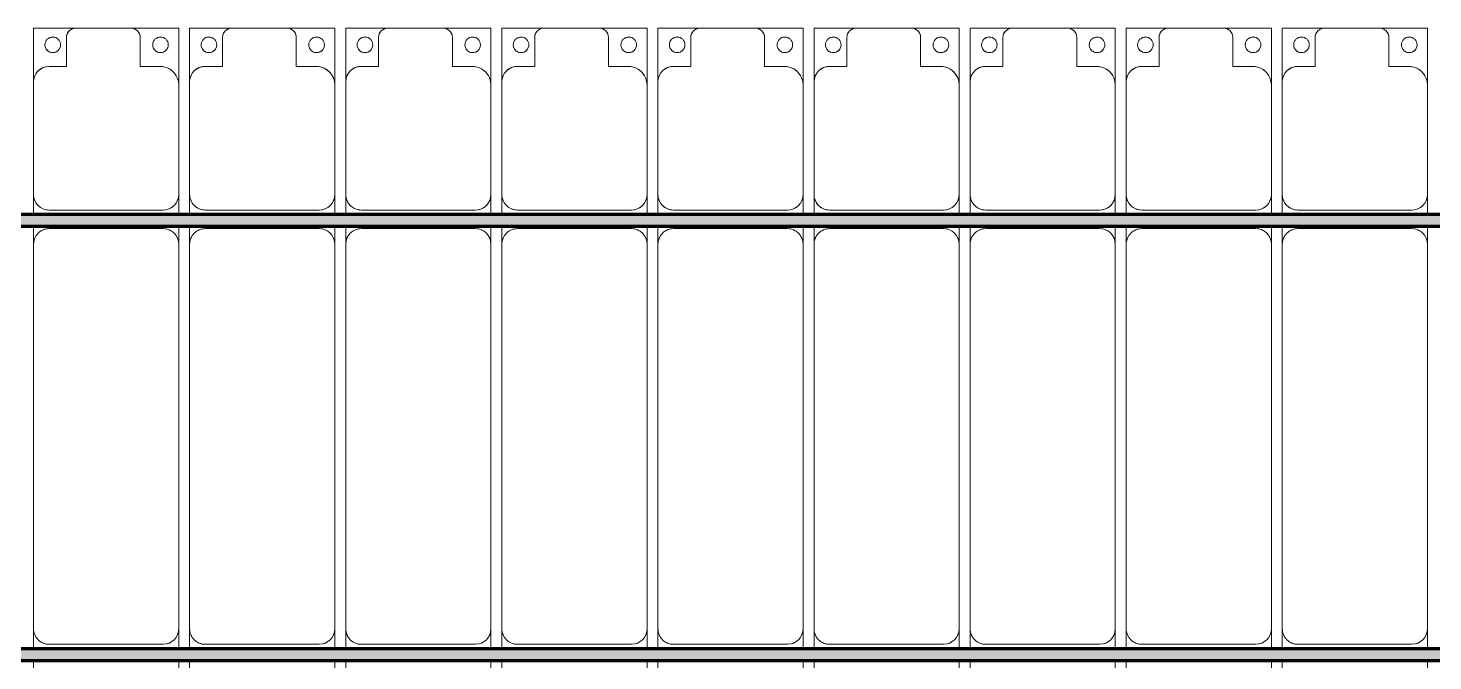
# Model space of a CAD drawing. Header units: millimetres. Extents: x -291190 to 146725, y 19759 to 185158.
# Drawn here: x -25423 to -20923, y 157191 to 159217 of the extents above; entities that cross this region are included whole.
import ezdxf

# ---------------------------------------------------------------- set-up
doc = ezdxf.new("R2010")
doc.units = ezdxf.units.MM
doc.layers.add('A-GENM', color=13, linetype='Continuous', lineweight=9)
doc.layers.add('S-BEAM', color=12, linetype='Continuous', lineweight=9)

# ---------------------------------------------------------------- blocks, each defined once
blk = doc.blocks.new('Dải phao đi lại kèm đỡ invester - DẢI PHAO ĐI LẠI-60252-KHUNG KẾT CẤU BÈ PIN 4')
at = {"layer": 'A-GENM', "color": 7}
for p, q in [((85758.4, 713.3), (85758.4, 769.7)), ((85758.4, 713.3), (85758.4, 769.7)), ((86223.4, 769.7), (86223.4, 713.3)), ((86223.4, 769.7), (86223.4, 713.3)), ((86258.4, 713.3), (86258.4, 769.7)), ((86258.4, 713.3), (86258.4, 769.7)), ((86723.4, 769.7), (86723.4, 713.3)), ((86723.4, 769.7), (86723.4, 713.3)), ((86758.4, 713.3), (86758.4, 769.7)), ((86758.4, 713.3), (86758.4, 769.7)), ((87223.4, 769.7), (87223.4, 713.3)), ((87223.4, 769.7), (87223.4, 713.3)), ((87258.4, 713.3), (87258.4, 769.7)), ((87258.4, 713.3), (87258.4, 769.7)), ((87723.4, 769.7), (87723.4, 713.3)), ((87723.4, 769.7), (87723.4, 713.3)), ((87758.4, 713.3), (87758.4, 769.7)), ((87758.4, 713.3), (87758.4, 769.7)), ((88223.4, 769.7), (88223.4, 713.3)), ((88223.4, 769.7), (88223.4, 713.3)), ((88258.4, 713.3), (88258.4, 769.7)), ((88258.4, 713.3), (88258.4, 769.7)), ((88723.4, 769.7), (88723.4, 713.3)), ((88723.4, 769.7), (88723.4, 713.3)), ((88758.4, 713.3), (88758.4, 769.7)), ((88758.4, 713.3), (88758.4, 769.7)), ((89223.4, 769.7), (89223.4, 713.3)), ((89223.4, 769.7), (89223.4, 713.3)), ((89258.4, 713.3), (89258.4, 769.7)), ((89258.4, 713.3), (89258.4, 769.7)), ((89723.4, 769.7), (89723.4, 713.3)), ((89723.4, 769.7), (89723.4, 713.3)), ((89758.4, 713.3), (89758.4, 769.7)), ((89758.4, 713.3), (89758.4, 769.7)), ((90223.4, 769.7), (90223.4, 713.3)), ((90223.4, 769.7), (90223.4, 713.3)), ((85758.4, 610.3), (85758.4, 673.3)), ((85758.4, 610.3), (85758.4, 673.3)), ((86173.4, 660.3), (85808.4, 660.3)), ((86223.4, 673.3), (86223.4, 610.3)), ((86223.4, 673.3), (86223.4, 610.3)), ((86258.4, 610.3), (86258.4, 673.3)), ((86258.4, 610.3), (86258.4, 673.3)), ((86673.4, 660.3), (86308.4, 660.3)), ((86723.4, 673.3), (86723.4, 610.3)), ((86723.4, 673.3), (86723.4, 610.3)), ((86758.4, 610.3), (86758.4, 673.3)), ((86758.4, 610.3), (86758.4, 673.3)), ((87173.4, 660.3), (86808.4, 660.3)), ((87223.4, 673.3), (87223.4, 610.3)), ((87223.4, 673.3), (87223.4, 610.3)), ((87258.4, 610.3), (87258.4, 673.3)), ((87258.4, 610.3), (87258.4, 673.3)), ((87673.4, 660.3), (87308.4, 660.3)), ((87723.4, 673.3), (87723.4, 610.3)), ((87723.4, 673.3), (87723.4, 610.3)), ((87758.4, 610.3), (87758.4, 673.3)), ((87758.4, 610.3), (87758.4, 673.3)), ((88173.4, 660.3), (87808.4, 660.3)), ((88223.4, 673.3), (88223.4, 610.3)), ((88223.4, 673.3), (88223.4, 610.3)), ((88258.4, 610.3), (88258.4, 673.3)), ((88258.4, 610.3), (88258.4, 673.3)), ((88673.4, 660.3), (88308.4, 660.3)), ((88723.4, 673.3), (88723.4, 610.3)), ((88723.4, 673.3), (88723.4, 610.3)), ((88758.4, 610.3), (88758.4, 673.3)), ((88758.4, 610.3), (88758.4, 673.3)), ((89173.4, 660.3), (88808.4, 660.3)), ((89223.4, 673.3), (89223.4, 610.3)), ((89223.4, 673.3), (89223.4, 610.3)), ((89258.4, 610.3), (89258.4, 673.3)), ((89258.4, 610.3), (89258.4, 673.3)), ((89673.4, 660.3), (89308.4, 660.3)), ((89723.4, 673.3), (89723.4, 610.3)), ((89723.4, 673.3), (89723.4, 610.3)), ((89758.4, 610.3), (89758.4, 673.3)), ((89758.4, 610.3), (89758.4, 673.3)), ((90173.4, 660.3), (89808.4, 660.3)), ((90223.4, 673.3), (90223.4, 610.3)), ((90223.4, 673.3), (90223.4, 610.3)), ((85758.4, 610.3), (85758.4, -620.3)), ((86223.4, -620.3), (86223.4, 610.3)), ((86258.4, 610.3), (86258.4, -620.3)), ((86723.4, -620.3), (86723.4, 610.3)), ((86758.4, 610.3), (86758.4, -620.3)), ((87223.4, -620.3), (87223.4, 610.3)), ((87258.4, 610.3), (87258.4, -620.3)), ((87723.4, -620.3), (87723.4, 610.3)), ((87758.4, 610.3), (87758.4, -620.3)), ((88223.4, -620.3), (88223.4, 610.3)), ((88258.4, 610.3), (88258.4, -620.3)), ((88723.4, -620.3), (88723.4, 610.3)), ((88758.4, 610.3), (88758.4, -620.3)), ((89223.4, -620.3), (89223.4, 610.3)), ((89258.4, 610.3), (89258.4, -620.3)), ((89723.4, -620.3), (89723.4, 610.3)), ((89758.4, 610.3), (89758.4, -620.3)), ((90223.4, -620.3), (90223.4, 610.3)), ((85758.4, -676.7), (85758.4, -620.3)), ((85758.4, -676.7), (85758.4, -620.3)), ((86223.4, -620.3), (86223.4, -676.7)), ((86223.4, -620.3), (86223.4, -676.7)), ((86258.4, -676.7), (86258.4, -620.3)), ((86258.4, -676.7), (86258.4, -620.3)), ((86723.4, -620.3), (86723.4, -676.7)), ((86723.4, -620.3), (86723.4, -676.7)), ((86758.4, -676.7), (86758.4, -620.3)), ((86758.4, -676.7), (86758.4, -620.3)), ((87223.4, -620.3), (87223.4, -676.7)), ((87223.4, -620.3), (87223.4, -676.7)), ((87258.4, -676.7), (87258.4, -620.3)), ((87258.4, -676.7), (87258.4, -620.3)), ((87723.4, -620.3), (87723.4, -676.7)), ((87723.4, -620.3), (87723.4, -676.7)), ((87758.4, -676.7), (87758.4, -620.3)), ((87758.4, -676.7), (87758.4, -620.3)), ((88223.4, -620.3), (88223.4, -676.7)), ((88223.4, -620.3), (88223.4, -676.7)), ((88258.4, -676.7), (88258.4, -620.3)), ((88258.4, -676.7), (88258.4, -620.3)), ((88723.4, -620.3), (88723.4, -676.7)), ((88723.4, -620.3), (88723.4, -676.7)), ((88758.4, -676.7), (88758.4, -620.3)), ((88758.4, -676.7), (88758.4, -620.3)), ((89223.4, -620.3), (89223.4, -676.7)), ((89223.4, -620.3), (89223.4, -676.7)), ((89258.4, -676.7), (89258.4, -620.3)), ((89258.4, -676.7), (89258.4, -620.3)), ((89723.4, -620.3), (89723.4, -676.7)), ((89723.4, -620.3), (89723.4, -676.7)), ((89758.4, -676.7), (89758.4, -620.3)), ((89758.4, -676.7), (89758.4, -620.3)), ((90223.4, -620.3), (90223.4, -676.7)), ((90223.4, -620.3), (90223.4, -676.7)), ((85808.4, -670.3), (86173.4, -670.3)), ((86308.4, -670.3), (86673.4, -670.3)), ((86808.4, -670.3), (87173.4, -670.3)), ((87308.4, -670.3), (87673.4, -670.3)), ((87808.4, -670.3), (88173.4, -670.3)), ((88308.4, -670.3), (88673.4, -670.3)), ((88808.4, -670.3), (89173.4, -670.3)), ((89308.4, -670.3), (89673.4, -670.3)), ((89808.4, -670.3), (90173.4, -670.3)), ((85758.4, -779.7), (85758.4, -716.7)), ((85758.4, -779.7), (85758.4, -716.7)), ((86223.4, -716.7), (86223.4, -779.7)), ((86223.4, -716.7), (86223.4, -779.7)), ((86258.4, -779.7), (86258.4, -716.7)), ((86258.4, -779.7), (86258.4, -716.7)), ((86723.4, -716.7), (86723.4, -779.7)), ((86723.4, -716.7), (86723.4, -779.7)), ((86758.4, -779.7), (86758.4, -716.7)), ((86758.4, -779.7), (86758.4, -716.7)), ((87223.4, -716.7), (87223.4, -779.7)), ((87223.4, -716.7), (87223.4, -779.7)), ((87258.4, -779.7), (87258.4, -716.7)), ((87258.4, -779.7), (87258.4, -716.7)), ((87723.4, -716.7), (87723.4, -779.7)), ((87723.4, -716.7), (87723.4, -779.7)), ((87758.4, -779.7), (87758.4, -716.7)), ((87758.4, -779.7), (87758.4, -716.7)), ((88223.4, -716.7), (88223.4, -779.7)), ((88223.4, -716.7), (88223.4, -779.7)), ((88258.4, -779.7), (88258.4, -716.7)), ((88258.4, -779.7), (88258.4, -716.7)), ((88723.4, -716.7), (88723.4, -779.7)), ((88723.4, -716.7), (88723.4, -779.7)), ((88758.4, -779.7), (88758.4, -716.7)), ((88758.4, -779.7), (88758.4, -716.7)), ((89223.4, -716.7), (89223.4, -779.7)), ((89223.4, -716.7), (89223.4, -779.7)), ((89258.4, -779.7), (89258.4, -716.7)), ((89258.4, -779.7), (89258.4, -716.7)), ((89723.4, -716.7), (89723.4, -779.7)), ((89723.4, -716.7), (89723.4, -779.7)), ((89758.4, -779.7), (89758.4, -716.7)), ((89758.4, -779.7), (89758.4, -716.7)), ((90223.4, -716.7), (90223.4, -779.7)), ((90223.4, -716.7), (90223.4, -779.7)), ((86173.4, -729.7), (85808.4, -729.7)), ((86673.4, -729.7), (86308.4, -729.7)), ((87173.4, -729.7), (86808.4, -729.7)), ((87673.4, -729.7), (87308.4, -729.7)), ((88173.4, -729.7), (87808.4, -729.7)), ((88673.4, -729.7), (88308.4, -729.7)), ((89173.4, -729.7), (88808.4, -729.7)), ((89673.4, -729.7), (89308.4, -729.7)), ((90173.4, -729.7), (89808.4, -729.7)), ((85758.4, -779.7), (85758.4, -1129.7)), ((86223.4, -1139.7), (86223.4, -779.7)), ((86258.4, -779.7), (86258.4, -1129.7)), ((86723.4, -1139.7), (86723.4, -779.7)), ((86758.4, -779.7), (86758.4, -1129.7)), ((87223.4, -1139.7), (87223.4, -779.7)), ((87258.4, -779.7), (87258.4, -1129.7)), ((87723.4, -1139.7), (87723.4, -779.7)), ((87758.4, -779.7), (87758.4, -1129.7)), ((88223.4, -1139.7), (88223.4, -779.7)), ((88258.4, -779.7), (88258.4, -1129.7)), ((88723.4, -1139.7), (88723.4, -779.7)), ((88758.4, -779.7), (88758.4, -1129.7)), ((89223.4, -1139.7), (89223.4, -779.7)), ((89258.4, -779.7), (89258.4, -1129.7)), ((89723.4, -1139.7), (89723.4, -779.7)), ((89758.4, -779.7), (89758.4, -1129.7)), ((90223.4, -1139.7), (90223.4, -779.7)), ((85758.4, -1312.2), (85758.4, -1129.7)), ((85758.4, -1129.7), (85758.4, -1312.2)), ((86223.4, -1139.7), (86223.4, -1312.2)), ((86223.4, -1312.2), (86223.4, -1139.7)), ((86258.4, -1312.2), (86258.4, -1129.7)), ((86258.4, -1129.7), (86258.4, -1312.2)), ((86723.4, -1139.7), (86723.4, -1312.2)), ((86723.4, -1312.2), (86723.4, -1139.7)), ((86758.4, -1312.2), (86758.4, -1129.7)), ((86758.4, -1129.7), (86758.4, -1312.2)), ((87223.4, -1139.7), (87223.4, -1312.2)), ((87223.4, -1312.2), (87223.4, -1139.7)), ((87258.4, -1312.2), (87258.4, -1129.7)), ((87258.4, -1129.7), (87258.4, -1312.2)), ((87723.4, -1139.7), (87723.4, -1312.2)), ((87723.4, -1312.2), (87723.4, -1139.7)), ((87758.4, -1312.2), (87758.4, -1129.7)), ((87758.4, -1129.7), (87758.4, -1312.2)), ((88223.4, -1139.7), (88223.4, -1312.2)), ((88223.4, -1312.2), (88223.4, -1139.7)), ((88258.4, -1312.2), (88258.4, -1129.7)), ((88258.4, -1129.7), (88258.4, -1312.2)), ((88723.4, -1139.7), (88723.4, -1312.2)), ((88723.4, -1312.2), (88723.4, -1139.7)), ((88758.4, -1312.2), (88758.4, -1129.7)), ((88758.4, -1129.7), (88758.4, -1312.2)), ((89223.4, -1139.7), (89223.4, -1312.2)), ((89223.4, -1312.2), (89223.4, -1139.7)), ((89258.4, -1312.2), (89258.4, -1129.7)), ((89258.4, -1129.7), (89258.4, -1312.2)), ((89723.4, -1139.7), (89723.4, -1312.2)), ((89723.4, -1312.2), (89723.4, -1139.7)), ((89758.4, -1312.2), (89758.4, -1129.7)), ((89758.4, -1129.7), (89758.4, -1312.2)), ((90223.4, -1139.7), (90223.4, -1312.2)), ((90223.4, -1312.2), (90223.4, -1139.7)), ((85818.4, -1189.7), (85881.8, -1189.7)), ((85881.8, -1189.7), (85881.8, -1282.2)), ((86118.2, -1282.2), (86118.2, -1189.7)), ((86118.2, -1189.7), (86173.4, -1189.7)), ((86318.4, -1189.7), (86381.8, -1189.7)), ((86381.8, -1189.7), (86381.8, -1282.2)), ((86618.2, -1282.2), (86618.2, -1189.7)), ((86618.2, -1189.7), (86673.4, -1189.7)), ((86818.4, -1189.7), (86881.8, -1189.7)), ((86881.8, -1189.7), (86881.8, -1282.2)), ((87118.2, -1282.2), (87118.2, -1189.7)), ((87118.2, -1189.7), (87173.4, -1189.7)), ((87318.4, -1189.7), (87381.8, -1189.7)), ((87381.8, -1189.7), (87381.8, -1282.2)), ((87618.2, -1282.2), (87618.2, -1189.7)), ((87618.2, -1189.7), (87673.4, -1189.7)), ((87818.4, -1189.7), (87881.8, -1189.7)), ((87881.8, -1189.7), (87881.8, -1282.2)), ((88118.2, -1282.2), (88118.2, -1189.7)), ((88118.2, -1189.7), (88173.4, -1189.7)), ((88318.4, -1189.7), (88381.8, -1189.7)), ((88381.8, -1189.7), (88381.8, -1282.2)), ((88618.2, -1282.2), (88618.2, -1189.7)), ((88618.2, -1189.7), (88673.4, -1189.7)), ((88818.4, -1189.7), (88881.8, -1189.7)), ((88881.8, -1189.7), (88881.8, -1282.2)), ((89118.2, -1282.2), (89118.2, -1189.7)), ((89118.2, -1189.7), (89173.4, -1189.7)), ((89318.4, -1189.7), (89381.8, -1189.7)), ((89381.8, -1189.7), (89381.8, -1282.2)), ((89618.2, -1282.2), (89618.2, -1189.7)), ((89618.2, -1189.7), (89673.4, -1189.7)), ((89818.4, -1189.7), (89881.8, -1189.7)), ((89881.8, -1189.7), (89881.8, -1282.2)), ((90118.2, -1282.2), (90118.2, -1189.7)), ((90118.2, -1189.7), (90173.4, -1189.7)), ((85911.8, -1312.2), (85758.4, -1312.2)), ((85758.4, -1312.2), (85911.8, -1312.2)), ((85911.8, -1312.2), (86088.2, -1312.2)), ((86223.4, -1312.2), (86088.2, -1312.2)), ((86088.2, -1312.2), (86223.4, -1312.2)), ((86411.8, -1312.2), (86258.4, -1312.2)), ((86258.4, -1312.2), (86411.8, -1312.2)), ((86411.8, -1312.2), (86588.2, -1312.2)), ((86723.4, -1312.2), (86588.2, -1312.2)), ((86588.2, -1312.2), (86723.4, -1312.2)), ((86911.8, -1312.2), (86758.4, -1312.2)), ((86758.4, -1312.2), (86911.8, -1312.2)), ((86911.8, -1312.2), (87088.2, -1312.2)), ((87223.4, -1312.2), (87088.2, -1312.2)), ((87088.2, -1312.2), (87223.4, -1312.2)), ((87411.8, -1312.2), (87258.4, -1312.2)), ((87258.4, -1312.2), (87411.8, -1312.2)), ((87411.8, -1312.2), (87588.2, -1312.2)), ((87723.4, -1312.2), (87588.2, -1312.2)), ((87588.2, -1312.2), (87723.4, -1312.2)), ((87911.8, -1312.2), (87758.4, -1312.2)), ((87758.4, -1312.2), (87911.8, -1312.2)), ((87911.8, -1312.2), (88088.2, -1312.2)), ((88223.4, -1312.2), (88088.2, -1312.2)), ((88088.2, -1312.2), (88223.4, -1312.2)), ((88411.8, -1312.2), (88258.4, -1312.2)), ((88258.4, -1312.2), (88411.8, -1312.2)), ((88411.8, -1312.2), (88588.2, -1312.2)), ((88723.4, -1312.2), (88588.2, -1312.2)), ((88588.2, -1312.2), (88723.4, -1312.2)), ((88911.8, -1312.2), (88758.4, -1312.2)), ((88758.4, -1312.2), (88911.8, -1312.2)), ((88911.8, -1312.2), (89088.2, -1312.2)), ((89223.4, -1312.2), (89088.2, -1312.2)), ((89088.2, -1312.2), (89223.4, -1312.2)), ((89411.8, -1312.2), (89258.4, -1312.2)), ((89258.4, -1312.2), (89411.8, -1312.2)), ((89411.8, -1312.2), (89588.2, -1312.2)), ((89723.4, -1312.2), (89588.2, -1312.2)), ((89588.2, -1312.2), (89723.4, -1312.2)), ((89911.8, -1312.2), (89758.4, -1312.2)), ((89758.4, -1312.2), (89911.8, -1312.2)), ((89911.8, -1312.2), (90088.2, -1312.2)), ((90223.4, -1312.2), (90088.2, -1312.2)), ((90088.2, -1312.2), (90223.4, -1312.2))]:
    blk.add_line(p, q, dxfattribs=at)
for centre, radius, start, end in [((85808.4, 610.3), 50, 90, 180), ((85808.4, 610.3), 50, 150, 180), ((85808.4, 610.3), 50, 105, 120), ((86173.4, 610.3), 50, 360, 90), ((86173.4, 610.3), 50, 60, 90), ((86173.4, 610.3), 50, 15, 30), ((86308.4, 610.3), 50, 90, 180), ((86308.4, 610.3), 50, 150, 180), ((86308.4, 610.3), 50, 105, 120), ((86673.4, 610.3), 50, 360, 90), ((86673.4, 610.3), 50, 60, 90), ((86673.4, 610.3), 50, 15, 30), ((86808.4, 610.3), 50, 90, 180), ((86808.4, 610.3), 50, 150, 180), ((86808.4, 610.3), 50, 105, 120), ((87173.4, 610.3), 50, 360, 90), ((87173.4, 610.3), 50, 60, 90), ((87173.4, 610.3), 50, 15, 30), ((87308.4, 610.3), 50, 90, 180), ((87308.4, 610.3), 50, 150, 180), ((87308.4, 610.3), 50, 105, 120), ((87673.4, 610.3), 50, 360, 90), ((87673.4, 610.3), 50, 60, 90), ((87673.4, 610.3), 50, 15, 30), ((87808.4, 610.3), 50, 90, 180), ((87808.4, 610.3), 50, 150, 180), ((87808.4, 610.3), 50, 105, 120), ((88173.4, 610.3), 50, 360, 90), ((88173.4, 610.3), 50, 60, 90), ((88173.4, 610.3), 50, 15, 30), ((88308.4, 610.3), 50, 90, 180), ((88308.4, 610.3), 50, 150, 180), ((88308.4, 610.3), 50, 105, 120), ((88673.4, 610.3), 50, 360, 90), ((88673.4, 610.3), 50, 60, 90), ((88673.4, 610.3), 50, 15, 30), ((88808.4, 610.3), 50, 90, 180), ((88808.4, 610.3), 50, 150, 180), ((88808.4, 610.3), 50, 105, 120), ((89173.4, 610.3), 50, 360, 90), ((89173.4, 610.3), 50, 60, 90), ((89173.4, 610.3), 50, 15, 30), ((89308.4, 610.3), 50, 90, 180), ((89308.4, 610.3), 50, 150, 180), ((89308.4, 610.3), 50, 105, 120), ((89673.4, 610.3), 50, 360, 90), ((89673.4, 610.3), 50, 60, 90), ((89673.4, 610.3), 50, 15, 30), ((89808.4, 610.3), 50, 90, 180), ((89808.4, 610.3), 50, 150, 180), ((89808.4, 610.3), 50, 105, 120), ((90173.4, 610.3), 50, 360, 90), ((90173.4, 610.3), 50, 60, 75), ((90173.4, 610.3), 50, 15, 30), ((85808.4, -620.3), 50, 180, 270), ((86173.4, -620.3), 50, 270, 0), ((86173.4, -620.3), 50, 330, 0), ((86308.4, -620.3), 50, 180, 270), ((86673.4, -620.3), 50, 270, 0), ((86673.4, -620.3), 50, 330, 0), ((86808.4, -620.3), 50, 180, 270), ((87173.4, -620.3), 50, 270, 0), ((87173.4, -620.3), 50, 330, 0), ((87308.4, -620.3), 50, 180, 270), ((87673.4, -620.3), 50, 270, 0), ((87673.4, -620.3), 50, 330, 0), ((87808.4, -620.3), 50, 180, 270), ((88173.4, -620.3), 50, 270, 0), ((88173.4, -620.3), 50, 330, 0), ((88308.4, -620.3), 50, 180, 270), ((88673.4, -620.3), 50, 270, 0), ((88673.4, -620.3), 50, 330, 0), ((88808.4, -620.3), 50, 180, 270), ((89173.4, -620.3), 50, 270, 0), ((89173.4, -620.3), 50, 330, 0), ((89308.4, -620.3), 50, 180, 270), ((89673.4, -620.3), 50, 270, 0), ((89673.4, -620.3), 50, 330, 0), ((89808.4, -620.3), 50, 180, 270), ((90173.4, -620.3), 50, 270, 0), ((90173.4, -620.3), 50, 330, 0), ((85808.4, -620.3), 50, 195, 210), ((85808.4, -620.3), 50, 240, 270), ((86173.4, -620.3), 50, 270, 300), ((86308.4, -620.3), 50, 195, 210), ((86308.4, -620.3), 50, 240, 270), ((86673.4, -620.3), 50, 270, 300), ((86808.4, -620.3), 50, 195, 210), ((86808.4, -620.3), 50, 240, 270), ((87173.4, -620.3), 50, 270, 300), ((87308.4, -620.3), 50, 195, 210), ((87308.4, -620.3), 50, 240, 270), ((87673.4, -620.3), 50, 270, 300), ((87808.4, -620.3), 50, 195, 210), ((87808.4, -620.3), 50, 240, 270), ((88173.4, -620.3), 50, 270, 300), ((88308.4, -620.3), 50, 195, 210), ((88308.4, -620.3), 50, 240, 270), ((88673.4, -620.3), 50, 270, 300), ((88808.4, -620.3), 50, 195, 210), ((88808.4, -620.3), 50, 240, 270), ((89173.4, -620.3), 50, 270, 300), ((89308.4, -620.3), 50, 195, 210), ((89308.4, -620.3), 50, 240, 270), ((89673.4, -620.3), 50, 270, 300), ((89808.4, -620.3), 50, 195, 210), ((89808.4, -620.3), 50, 240, 270), ((90173.4, -620.3), 50, 285, 300), ((85808.4, -779.7), 50, 90, 180), ((85808.4, -779.7), 50, 90, 165), ((86173.4, -779.7), 50, 360, 90), ((86173.4, -779.7), 50, 15, 90), ((86308.4, -779.7), 50, 90, 180), ((86308.4, -779.7), 50, 90, 165), ((86673.4, -779.7), 50, 360, 90), ((86673.4, -779.7), 50, 15, 90), ((86808.4, -779.7), 50, 90, 180), ((86808.4, -779.7), 50, 90, 165), ((87173.4, -779.7), 50, 360, 90), ((87173.4, -779.7), 50, 15, 90), ((87308.4, -779.7), 50, 90, 180), ((87308.4, -779.7), 50, 90, 165), ((87673.4, -779.7), 50, 360, 90), ((87673.4, -779.7), 50, 15, 90), ((87808.4, -779.7), 50, 90, 180), ((87808.4, -779.7), 50, 90, 165), ((88173.4, -779.7), 50, 360, 90), ((88173.4, -779.7), 50, 15, 90), ((88308.4, -779.7), 50, 90, 180), ((88308.4, -779.7), 50, 90, 165), ((88673.4, -779.7), 50, 360, 90), ((88673.4, -779.7), 50, 15, 90), ((88808.4, -779.7), 50, 90, 180), ((88808.4, -779.7), 50, 90, 165), ((89173.4, -779.7), 50, 360, 90), ((89173.4, -779.7), 50, 15, 90), ((89308.4, -779.7), 50, 90, 180), ((89308.4, -779.7), 50, 90, 165), ((89673.4, -779.7), 50, 360, 90), ((89673.4, -779.7), 50, 15, 90), ((89808.4, -779.7), 50, 90, 180), ((89808.4, -779.7), 50, 90, 165), ((90173.4, -779.7), 50, 360, 90), ((90173.4, -779.7), 50, 15, 81.4078), ((85818.4, -1129.7), 60, 180, 270), ((85818.4, -1129.7), 60, 210, 270), ((86173.4, -1139.7), 50, 270, 360), ((86173.4, -1139.7), 50, 270, 345), ((86318.4, -1129.7), 60, 180, 270), ((86318.4, -1129.7), 60, 210, 270), ((86673.4, -1139.7), 50, 270, 360), ((86673.4, -1139.7), 50, 270, 345), ((86818.4, -1129.7), 60, 180, 270), ((86818.4, -1129.7), 60, 210, 270), ((87173.4, -1139.7), 50, 270, 360), ((87173.4, -1139.7), 50, 270, 345), ((87318.4, -1129.7), 60, 180, 270), ((87318.4, -1129.7), 60, 210, 270), ((87673.4, -1139.7), 50, 270, 360), ((87673.4, -1139.7), 50, 270, 345), ((87818.4, -1129.7), 60, 180, 270), ((87818.4, -1129.7), 60, 210, 270), ((88173.4, -1139.7), 50, 270, 360), ((88173.4, -1139.7), 50, 270, 345), ((88318.4, -1129.7), 60, 180, 270), ((88318.4, -1129.7), 60, 210, 270), ((88673.4, -1139.7), 50, 270, 360), ((88673.4, -1139.7), 50, 270, 345), ((88818.4, -1129.7), 60, 180, 270), ((88818.4, -1129.7), 60, 210, 270), ((89173.4, -1139.7), 50, 270, 360), ((89173.4, -1139.7), 50, 270, 345), ((89318.4, -1129.7), 60, 180, 270), ((89318.4, -1129.7), 60, 219.2689, 270), ((89673.4, -1139.7), 50, 270, 360), ((89673.4, -1139.7), 50, 270, 345), ((89818.4, -1129.7), 60, 180, 270), ((89818.4, -1129.7), 60, 210, 270), ((90173.4, -1139.7), 50, 270, 360), ((90173.4, -1139.7), 50, 278.5922, 345), ((86173.4, -1139.7), 50, 300, 315), ((86173.4, -1139.7), 50, 300, 315), ((86673.4, -1139.7), 50, 300, 315), ((86673.4, -1139.7), 50, 300, 315), ((87173.4, -1139.7), 50, 300, 315), ((87173.4, -1139.7), 50, 300, 315), ((87673.4, -1139.7), 50, 300, 315), ((87673.4, -1139.7), 50, 300, 315), ((88173.4, -1139.7), 50, 300, 315), ((88173.4, -1139.7), 50, 300, 315), ((88673.4, -1139.7), 50, 300, 315), ((88673.4, -1139.7), 50, 300, 315), ((89173.4, -1139.7), 50, 300, 315), ((89173.4, -1139.7), 50, 300, 315), ((89673.4, -1139.7), 50, 300, 315), ((89673.4, -1139.7), 50, 300, 315), ((90173.4, -1139.7), 50, 300, 315), ((90173.4, -1139.7), 50, 300, 315), ((85816.8, -1258.6), 25, 90, 270), ((85816.8, -1258.6), 25, 180, 270), ((85816.8, -1258.6), 25, 90, 165), ((85816.8, -1258.6), 25, 270, 90), ((85816.8, -1258.6), 25, 75, 90), ((85816.8, -1258.6), 25, 270, 360), ((85816.8, -1258.6), 25, 15, 60), ((86161.8, -1258.6), 25, 90, 270), ((86161.8, -1258.6), 25, 180, 270), ((86161.8, -1258.6), 25, 90, 165), ((86161.8, -1258.6), 25, 270, 90), ((86161.8, -1258.6), 25, 15, 90), ((86161.8, -1258.6), 25, 270, 0), ((86316.8, -1258.6), 25, 90, 270), ((86316.8, -1258.6), 25, 180, 270), ((86316.8, -1258.6), 25, 90, 165), ((86316.8, -1258.6), 25, 270, 90), ((86316.8, -1258.6), 25, 75, 90), ((86316.8, -1258.6), 25, 270, 360), ((86316.8, -1258.6), 25, 15, 60), ((86661.8, -1258.6), 25, 90, 270), ((86661.8, -1258.6), 25, 180, 270), ((86661.8, -1258.6), 25, 90, 165), ((86661.8, -1258.6), 25, 270, 90), ((86661.8, -1258.6), 25, 15, 90), ((86661.8, -1258.6), 25, 270, 0), ((86816.8, -1258.6), 25, 90, 270), ((86816.8, -1258.6), 25, 180, 270), ((86816.8, -1258.6), 25, 90, 165), ((86816.8, -1258.6), 25, 270, 90), ((86816.8, -1258.6), 25, 75, 90), ((86816.8, -1258.6), 25, 270, 360), ((86816.8, -1258.6), 25, 15, 60), ((87161.8, -1258.6), 25, 90, 270), ((87161.8, -1258.6), 25, 180, 270), ((87161.8, -1258.6), 25, 90, 165), ((87161.8, -1258.6), 25, 270, 90), ((87161.8, -1258.6), 25, 15, 90), ((87161.8, -1258.6), 25, 270, 0), ((87316.8, -1258.6), 25, 90, 270), ((87316.8, -1258.6), 25, 180, 270), ((87316.8, -1258.6), 25, 90, 165), ((87316.8, -1258.6), 25, 270, 90), ((87316.8, -1258.6), 25, 75, 90), ((87316.8, -1258.6), 25, 270, 360), ((87316.8, -1258.6), 25, 15, 60), ((87661.8, -1258.6), 25, 90, 270), ((87661.8, -1258.6), 25, 180, 270), ((87661.8, -1258.6), 25, 90, 165), ((87661.8, -1258.6), 25, 270, 90), ((87661.8, -1258.6), 25, 15, 90), ((87661.8, -1258.6), 25, 270, 0), ((87816.8, -1258.6), 25, 90, 270), ((87816.8, -1258.6), 25, 180, 270), ((87816.8, -1258.6), 25, 90, 165), ((87816.8, -1258.6), 25, 270, 90), ((87816.8, -1258.6), 25, 75, 90), ((87816.8, -1258.6), 25, 270, 360), ((87816.8, -1258.6), 25, 15, 60), ((88161.8, -1258.6), 25, 90, 270), ((88161.8, -1258.6), 25, 180, 270), ((88161.8, -1258.6), 25, 90, 165), ((88161.8, -1258.6), 25, 270, 90), ((88161.8, -1258.6), 25, 15, 90), ((88161.8, -1258.6), 25, 270, 0), ((88316.8, -1258.6), 25, 90, 270), ((88316.8, -1258.6), 25, 180, 270), ((88316.8, -1258.6), 25, 90, 165), ((88316.8, -1258.6), 25, 270, 90), ((88316.8, -1258.6), 25, 75, 90), ((88316.8, -1258.6), 25, 270, 360), ((88316.8, -1258.6), 25, 15, 60), ((88661.8, -1258.6), 25, 90, 270), ((88661.8, -1258.6), 25, 180, 270), ((88661.8, -1258.6), 25, 90, 165), ((88661.8, -1258.6), 25, 270, 90), ((88661.8, -1258.6), 25, 15, 90), ((88661.8, -1258.6), 25, 270, 0), ((88816.8, -1258.6), 25, 90, 270), ((88816.8, -1258.6), 25, 180, 270), ((88816.8, -1258.6), 25, 90, 165), ((88816.8, -1258.6), 25, 270, 90), ((88816.8, -1258.6), 25, 75, 90), ((88816.8, -1258.6), 25, 270, 360), ((88816.8, -1258.6), 25, 15, 60), ((89161.8, -1258.6), 25, 90, 270), ((89161.8, -1258.6), 25, 180, 270), ((89161.8, -1258.6), 25, 90, 165), ((89161.8, -1258.6), 25, 270, 90), ((89161.8, -1258.6), 25, 15, 90), ((89161.8, -1258.6), 25, 270, 0), ((89316.8, -1258.6), 25, 90, 270), ((89316.8, -1258.6), 25, 180, 270), ((89316.8, -1258.6), 25, 90, 165), ((89316.8, -1258.6), 25, 270, 90), ((89316.8, -1258.6), 25, 75, 90), ((89316.8, -1258.6), 25, 270, 360), ((89316.8, -1258.6), 25, 15, 60), ((89661.8, -1258.6), 25, 90, 270), ((89661.8, -1258.6), 25, 180, 270), ((89661.8, -1258.6), 25, 90, 165), ((89661.8, -1258.6), 25, 270, 90), ((89661.8, -1258.6), 25, 15, 90), ((89661.8, -1258.6), 25, 270, 0), ((89816.8, -1258.6), 25, 90, 270), ((89816.8, -1258.6), 25, 180, 270), ((89816.8, -1258.6), 25, 90, 165), ((89816.8, -1258.6), 25, 270, 90), ((89816.8, -1258.6), 25, 75, 90), ((89816.8, -1258.6), 25, 270, 360), ((89816.8, -1258.6), 25, 15, 60), ((90161.8, -1258.6), 25, 90, 270), ((90161.8, -1258.6), 25, 180, 270), ((90161.8, -1258.6), 25, 90, 165), ((90161.8, -1258.6), 25, 270, 90), ((90161.8, -1258.6), 25, 15, 90), ((90161.8, -1258.6), 25, 270, 0), ((85911.8, -1282.2), 30, 180, 270), ((85911.8, -1282.2), 30, 195, 225), ((85911.8, -1282.2), 30, 195, 255), ((85911.8, -1282.2), 30, 195, 225), ((86088.2, -1282.2), 30, 270, 0), ((86088.2, -1282.2), 30, 285, 345), ((86088.2, -1282.2), 30, 330, 345), ((86088.2, -1282.2), 30, 330, 345), ((86411.8, -1282.2), 30, 180, 270), ((86411.8, -1282.2), 30, 195, 225), ((86411.8, -1282.2), 30, 195, 255), ((86411.8, -1282.2), 30, 195, 225), ((86588.2, -1282.2), 30, 270, 0), ((86588.2, -1282.2), 30, 285, 345), ((86588.2, -1282.2), 30, 330, 345), ((86588.2, -1282.2), 30, 330, 345), ((86911.8, -1282.2), 30, 180, 270), ((86911.8, -1282.2), 30, 195, 225), ((86911.8, -1282.2), 30, 195, 255), ((86911.8, -1282.2), 30, 195, 225), ((87088.2, -1282.2), 30, 270, 0), ((87088.2, -1282.2), 30, 285, 345), ((87088.2, -1282.2), 30, 330, 345), ((87088.2, -1282.2), 30, 330, 345), ((87411.8, -1282.2), 30, 180, 270), ((87411.8, -1282.2), 30, 195, 225), ((87411.8, -1282.2), 30, 195, 255), ((87411.8, -1282.2), 30, 195, 225), ((87588.2, -1282.2), 30, 270, 0), ((87588.2, -1282.2), 30, 285, 345), ((87588.2, -1282.2), 30, 330, 345), ((87588.2, -1282.2), 30, 330, 345), ((87911.8, -1282.2), 30, 180, 270), ((87911.8, -1282.2), 30, 195, 225), ((87911.8, -1282.2), 30, 195, 255), ((87911.8, -1282.2), 30, 195, 225), ((88088.2, -1282.2), 30, 270, 0), ((88088.2, -1282.2), 30, 285, 345), ((88088.2, -1282.2), 30, 330, 345), ((88088.2, -1282.2), 30, 330, 345), ((88411.8, -1282.2), 30, 180, 270), ((88411.8, -1282.2), 30, 195, 225), ((88411.8, -1282.2), 30, 195, 255), ((88411.8, -1282.2), 30, 195, 225), ((88588.2, -1282.2), 30, 270, 0), ((88588.2, -1282.2), 30, 285, 345), ((88588.2, -1282.2), 30, 330, 345), ((88588.2, -1282.2), 30, 330, 345), ((88911.8, -1282.2), 30, 180, 270), ((88911.8, -1282.2), 30, 195, 225), ((88911.8, -1282.2), 30, 195, 255), ((88911.8, -1282.2), 30, 195, 225), ((89088.2, -1282.2), 30, 270, 0), ((89088.2, -1282.2), 30, 285, 345), ((89088.2, -1282.2), 30, 330, 345), ((89088.2, -1282.2), 30, 330, 345), ((89411.8, -1282.2), 30, 180, 270), ((89411.8, -1282.2), 30, 195, 225), ((89411.8, -1282.2), 30, 195, 255), ((89411.8, -1282.2), 30, 195, 225), ((89588.2, -1282.2), 30, 270, 0), ((89588.2, -1282.2), 30, 285, 345), ((89588.2, -1282.2), 30, 330, 345), ((89588.2, -1282.2), 30, 330, 345), ((89911.8, -1282.2), 30, 180, 270), ((89911.8, -1282.2), 30, 195, 225), ((89911.8, -1282.2), 30, 195, 255), ((89911.8, -1282.2), 30, 195, 225), ((90088.2, -1282.2), 30, 270, 0), ((90088.2, -1282.2), 30, 285, 345), ((90088.2, -1282.2), 30, 330, 345), ((90088.2, -1282.2), 30, 330, 345), ((85911.8, -1282.2), 30, 240, 255), ((85911.8, -1282.2), 30, 240, 255), ((86088.2, -1282.2), 30, 285, 300), ((86088.2, -1282.2), 30, 285, 300), ((86411.8, -1282.2), 30, 240, 255), ((86411.8, -1282.2), 30, 240, 255), ((86588.2, -1282.2), 30, 285, 300), ((86588.2, -1282.2), 30, 285, 300), ((86911.8, -1282.2), 30, 240, 255), ((86911.8, -1282.2), 30, 240, 255), ((87088.2, -1282.2), 30, 285, 300), ((87088.2, -1282.2), 30, 285, 300), ((87411.8, -1282.2), 30, 240, 255), ((87411.8, -1282.2), 30, 240, 255), ((87588.2, -1282.2), 30, 285, 300), ((87588.2, -1282.2), 30, 285, 300), ((87911.8, -1282.2), 30, 240, 255), ((87911.8, -1282.2), 30, 240, 255), ((88088.2, -1282.2), 30, 285, 300), ((88088.2, -1282.2), 30, 285, 300), ((88411.8, -1282.2), 30, 240, 255), ((88411.8, -1282.2), 30, 240, 255), ((88588.2, -1282.2), 30, 285, 300), ((88588.2, -1282.2), 30, 285, 300), ((88911.8, -1282.2), 30, 240, 255), ((88911.8, -1282.2), 30, 240, 255), ((89088.2, -1282.2), 30, 285, 300), ((89088.2, -1282.2), 30, 285, 300), ((89411.8, -1282.2), 30, 240, 255), ((89411.8, -1282.2), 30, 240, 255), ((89588.2, -1282.2), 30, 285, 300), ((89588.2, -1282.2), 30, 285, 300), ((89911.8, -1282.2), 30, 240, 255), ((89911.8, -1282.2), 30, 240, 255), ((90088.2, -1282.2), 30, 285, 300), ((90088.2, -1282.2), 30, 285, 300)]:
    blk.add_arc(centre, radius, start, end, dxfattribs=at)
blk = doc.blocks.new('Dầm C52 - Dầm C52-74423-KHUNG KẾT CẤU BÈ PIN 4')
at = {"layer": 'S-BEAM', "lineweight": 140}
blk.add_hatch(color=1, dxfattribs=at).paths.add_polyline_path([(-153612.4, 20), (-153612.4, -20), (153612.4, -20), (153612.4, 20), (-152772.8, 20)])
at = {"layer": 'S-BEAM', "color": 1, "lineweight": 140}
for p, q in [((-153612.4, 20), (153612.4, 20)), ((153612.4, -20), (-153612.4, -20))]:
    blk.add_line(p, q, dxfattribs=at)
blk = doc.blocks.new('Dầm C52 - Dầm C52-V30-KHUNG KẾT CẤU BÈ PIN 4')
at = {"layer": 'S-BEAM', "lineweight": 140}
blk.add_hatch(color=1, dxfattribs=at).paths.add_polyline_path([(-153612.4, 20), (-153612.4, -20), (153612.4, -20), (153612.4, 20), (-152772.8, 20)])
at = {"layer": 'S-BEAM', "color": 1, "lineweight": 140}
for p, q in [((-153612.4, 20), (153612.4, 20)), ((153612.4, -20), (-153612.4, -20))]:
    blk.add_line(p, q, dxfattribs=at)

msp = doc.modelspace()

# ---------------------------------------------------------------- block references
at = {"layer": 'A-GENM', "color": 7, "rotation": 180}
msp.add_blockref('Dải phao đi lại kèm đỡ invester - DẢI PHAO ĐI LẠI-60252-KHUNG KẾT CẤU BÈ PIN 4', (64817.6, 157904.6), dxfattribs=at)
at = {"layer": 'S-BEAM', "color": 1, "lineweight": 140, "rotation": 180}
for name, p in [('Dầm C52 - Dầm C52-V30-KHUNG KẾT CẤU BÈ PIN 4', (-88196.3, 158601.2)), ('Dầm C52 - Dầm C52-74423-KHUNG KẾT CẤU BÈ PIN 4', (-88196.3, 157211.2))]:
    msp.add_blockref(name, p, dxfattribs=at)

doc.saveas('drawing.dxf')
